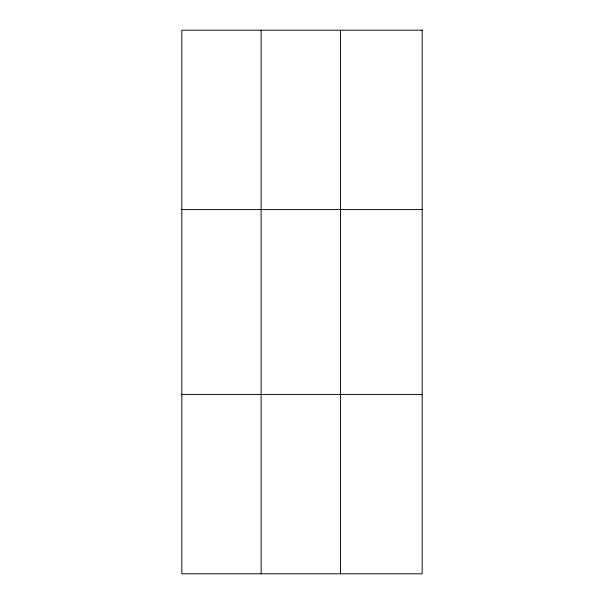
<?xml version="1.0" encoding="UTF-8"?>
<svg xmlns="http://www.w3.org/2000/svg" width="604" height="604" viewBox="0 0 604 604"><rect width="100%" height="100%" fill="white"/><g stroke="black" fill="none" stroke-linecap="round" stroke-linejoin="round"><path stroke-width="0.91" d="M261.139 573.8L261.139 30.2M340.46 573.8L340.46 30.2M181.827 209.588L422.173 209.588M181.827 394.412L422.173 394.412M422.173 30.2L422.173 573.8L181.827 573.8L181.827 30.2L422.173 30.2"/></g></svg>
